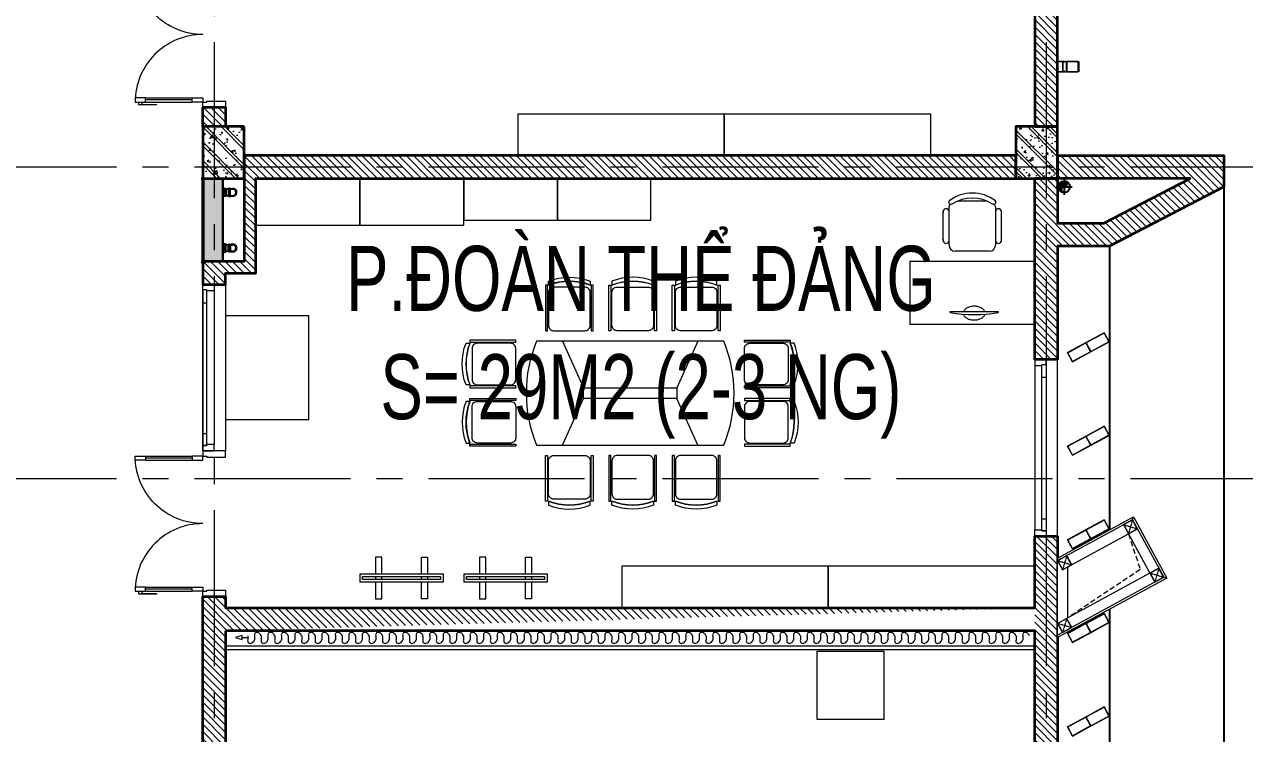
# Model space of a CAD drawing. Header units: millimetres. Extents: x 18326 to 214271, y -298828 to -198730.
# Drawn here: x 124772 to 136505, y -223380 to -216558 of the extents above; entities that cross this region are included whole.
import ezdxf

# ---------------------------------------------------------------- set-up
doc = ezdxf.new("R2010")
doc.units = ezdxf.units.MM
doc.header["$LTSCALE"] = 20
doc.header["$MEASUREMENT"] = 0
doc.linetypes.add('xref LC GK$0$CENTER2', pattern=[1.125, 0.75, -0.125, 0.125, -0.125])
doc.linetypes.add('xref_mb.A1$0$HIDDEN', pattern=[0.375, 0.25, -0.125])
doc.layers.get('0').update_dxf_attribs({"lineweight": 0})
for name, color, linetype, lineweight in [('KV-Cay xanh', 78, 'Continuous', 5), ('KV-Text', 7, 'Continuous', 25), ('xref LC GK$0$KV-Net truc', 251, 'xref LC GK$0$CENTER2', 9), ('xref_mb.A1$0$1', 1, 'Continuous', 25), ('xref_mb.A1$0$KV-Cat be tong', 6, 'Continuous', 35), ('xref_mb.A1$0$KV-Cat tuong', 4, 'Continuous', 35), ('xref_mb.A1$0$KV-Cat vat lieu', 11, 'Continuous', 20), ('xref_mb.A1$0$KV-Cua', 34, 'Continuous', 13), ('xref_mb.A1$0$KV-Hatch', 179, 'Continuous', 5), ('xref_mb.A1$0$KV-Net khuat', 165, 'xref_mb.A1$0$HIDDEN', 9), ('xref_mb.A1$0$KV-Net thay 2', 8, 'Continuous', 13), ('xref_mb.A1$0$KV-Noi that', 35, 'Continuous', 9)]:
    doc.layers.add(name, color=color, linetype=linetype, lineweight=lineweight)
doc.layers.add('xref_mb.A1$0$1.TH_TM', color=5, linetype='xref_mb.A1$0$TM')
doc.layers.add('xref_mb.A1$0$KV-Net thay 3', color=251, linetype='Continuous')
doc.styles.add('VN', font='arial.ttf', dxfattribs={"width": 0.7})
doc.styles.add('xref_mb.A1$0$TEXT LINE TYPE-UV ABC', font='uv-abc.shx')
doc.linetypes.add('xref_mb.A1$0$TM', pattern='A,16.5,-4,["M",xref_mb.A1$0$TEXT LINE TYPE-UV ABC,S=3,R=0,X=-1.3,Y=-1.3],-4', length=24.5)
doc.linetypes.add('xref_mb.A1$0$ZIGZAG', pattern='A,0.00254,-5.08,[131,ltypeshp.shx,S=5.08,R=0,X=-5.08,Y=0],-10.16,[131,ltypeshp.shx,S=5.08,R=180,X=5.08,Y=0],-5.08', length=20.32254)

# ---------------------------------------------------------------- blocks, each defined once
blk = doc.blocks.new('T3RQƯ')
at = {"layer": 'KV-Text', "color": 8, "insert": (86066, 5407), "char_height": 625, "width": 11546.25, "attachment_point": 2, "style": 'VN'}
blk.add_mtext('\\A1;\\pxqc;P.ĐOÀN THỂ ĐẢNG\\PS= 29M2 (2-3 NG)', dxfattribs=at)
blk = doc.blocks.new('t3')
at = {"layer": 'KV-Text', "color": 8, "xscale": 0.003999999956183369, "yscale": 0.003999999956183369, "zscale": 0.003999999956183369}
blk.add_blockref('T3RQƯ', (7.351, 232.338), dxfattribs=at)
blk = doc.blocks.new('xref LC GK$0$LC')
at = {"layer": 'xref LC GK$0$KV-Net truc', "color": 8, "ltscale": 100}
for points in [[(96250, 10100), (96250, -50500)], [(104250, 10100), (104250, -47500)], [(117812, -9100), (-10253, -9100)], [(117812, -12100), (-10253, -12100)]]:
    blk.add_lwpolyline(points, dxfattribs=at)
blk = doc.blocks.new('*U162')
at = {"color": 8}
for p, q in [((70, 100), (70, 550)), ((90, 550), (90, 100)), ((1310, 550), (1310, 100)), ((1330, 100), (1330, 550))]:
    blk.add_line(p, q, dxfattribs=at)
for points in [[(22, 445), (22, 614), (50, 614), (50, 586), (27, 586), (27, 445)], [(0, 0), (50, 0), (50, -40), (60, -40), (60, -220), (0, -220)], [(1400, 0), (1350, 0), (1350, -40), (1340, -40), (1340, -220), (1400, -220)]]:
    blk.add_lwpolyline(points, close=True, dxfattribs=at)
for points in [[(50, 550), (90, 550), (90, 650), (50, 650), (50, 550)], [(1350, 550), (1310, 550), (1310, 650), (1350, 650), (1350, 550)], [(50, 553), (50, 100)], [(1350, 553), (1350, 100)], [(50, 100), (90, 100), (90, 0), (50, 0), (50, 100)], [(1350, 100), (1310, 100), (1310, 0), (1350, 0), (1350, 100)]]:
    blk.add_lwpolyline(points, dxfattribs=at)
at = {"color": 8, "ltscale": 0.2}
for points in [[(700, 0, 0.414214), (50, 650, 0.414214)], [(700, 0, -0.414214), (1350, 650, -0.414214)]]:
    blk.add_lwpolyline(points, format="xyb", dxfattribs=at)
blk = doc.blocks.new('*U160')
at = {"color": 8}
for p, q in [((-110, 440), (-110, -1140)), ((-220, 325), (-220, -1035)), ((-180, -1035), (-180, 325)), ((-220, -1200), (-110, -1200))]:
    blk.add_line(p, q, dxfattribs=at)
for points in [[(-220, 500), (-110, 500), (-110, 440), (-110, 440), (-110, 440), (-180, 440), (-180, 450), (-220, 450)], [(-180, 450), (-220, 450), (-220, 325), (-180, 325)], [(-180, -1035), (-220, -1035), (-220, -1150), (-180, -1150)], [(-220, -1200), (-110, -1200), (-110, -1140), (-110, -1140), (-110, -1140), (-180, -1140), (-180, -1150), (-220, -1150)]]:
    blk.add_lwpolyline(points, close=True, dxfattribs=at)
blk = doc.blocks.new('xref_mb.A1$0$HCC')
at = {"layer": 'xref_mb.A1$0$KV-Hatch'}
h = blk.add_hatch(color=8, dxfattribs=at)
h.dxf.hatch_style = 1
h.paths.add_polyline_path([(401, -199), (401, -15), (-397, -15), (-397, -199)])
at = {"layer": 'xref_mb.A1$0$KV-Net thay 3', "color": 8}
for p, q in [((-397, -5, 0), (-397, -198, 0)), ((-397, -15, 0), (401, -15, 0)), ((395, -15), (396, -15)), ((-298, -200), (-298, -211, 0)), ((-298, -252, 0), (-298, -227, 0)), ((-236, -200, 0), (-236, -211, 0)), ((-236, -227, 0), (-236, -252, 0)), ((237, -200, 0), (237, -211, 0)), ((237, -227, 0), (237, -252, 0)), ((299, -200), (299, -211, 0)), ((299, -252, 0), (299, -227, 0)), ((-303, -268, 0), (-303, -252, 0)), ((-303, -252, 0), (-231, -252, 0)), ((-235, -268, 0), (-303, -268, 0)), ((-300, -295, 0), (-300, -268, 0)), ((-231, -268, 0), (-235, -268, 0)), ((-235, -268, 0), (-235, -295, 0)), ((-231, -252, 0), (-231, -268, 0)), ((304, -252, 0), (232, -252, 0)), ((232, -252, 0), (232, -268, 0)), ((232, -268, 0), (235, -268, 0)), ((235, -268, 0), (304, -268, 0)), ((235, -268, 0), (235, -295, 0)), ((300, -295, 0), (300, -268, 0)), ((304, -268, 0), (304, -252, 0))]:
    blk.add_line(p, q, dxfattribs=at)
at = {"layer": 'xref_mb.A1$0$KV-Net thay 3', "color": 8, "elevation": 0}
for points in [[(-389, -15), (-390, -15), (-390, 0), (-407, 0), (-407, -5), (-408, -5), (-408, 0), (-389, 0)], [(393, -15), (393, -15), (393, 0), (411, 0), (411, -5), (412, -5), (412, 0), (393, 0)], [(-303, -211), (-303, -227), (-231, -227), (-231, -211)], [(304, -211), (304, -227), (232, -227), (232, -211)]]:
    blk.add_lwpolyline(points, close=True, dxfattribs=at)
for points in [[(387, -15), (387, 0), (-383, 0), (-383, -15)], [(396, -15), (396, -5), (401, -5), (401, -199), (-397, -199), (-397, -5), (-392, -5), (-392, -15), (-391, -15), (-391, -5), (-398, -5), (-398, -200), (402, -200), (402, -5), (395, -5), (395, -15)]]:
    blk.add_lwpolyline(points, dxfattribs=at)
at = {"layer": 'xref_mb.A1$0$KV-Net thay 3', "color": 8}
for centre, radius, start, end in [((-267, -295, 0), 35.7, 155.38, 24.62), ((-267, -295, 0), 32.5, 180, 0), ((268, -295, 0), 35.7, 155.38, 24.62), ((268, -295, 0), 32.5, 180, 0)]:
    blk.add_arc(centre, radius, start, end, dxfattribs=at)
blk = doc.blocks.new('xref_mb.A1$0$Mat cat lam be tong 1')
at = {"color": 8, "ltscale": 0.5, "elevation": -169}
blk.add_lwpolyline([(1710, 542), (1710, 542)], close=True, dxfattribs=at)
at = {"color": 8, "ltscale": 0.5}
for points in [[(203, 110), (0, 110), (0, 10), (203, 10), (203, 18, 0.870853), (202, 18), (202, 12, -0.414214), (201, 12), (200, 12), (200, 108), (201, 108, -0.414214), (202, 108), (202, 102, 0.870853), (203, 102)], [(200, 101), (200, 12, 1), (201, 12), (201, 18, -0.414214), (202, 19), (202, 19, -0.414214), (203, 18), (203, 10), (400, 10), (400, 110), (203, 110), (203, 102, -0.414214), (202, 101)], [(398, 108), (398, 12), (204, 12), (204, 20, 0.414214), (204, 20), (202, 20, -0.414214), (202, 21), (202, 25), (201, 25), (202, 25), (202, 60), (201, 60), (202, 60), (202, 95), (201, 95), (202, 95), (202, 99, -0.414214), (202, 100), (204, 100, 0.414214), (204, 100), (204, 108)]]:
    blk.add_lwpolyline(points, format="xyb", close=True, dxfattribs=at)
at = {"color": 8}
blk.add_lwpolyline([(0, 110), (400, 110), (400, 10), (0, 10)], close=True, dxfattribs=at)
at = {"color": 8, "ltscale": 0.5}
blk.add_lwpolyline([(198, 108), (198, 12), (2, 12), (2, 108)], close=True, dxfattribs=at)
blk = doc.blocks.new('xref_mb.A1$0$MD LBT nha A1')
at = {"layer": 'xref_mb.A1$0$KV-Cat vat lieu', "color": 8, "rotation": 28.61045966597749}
for p in [(-1451, 36658), (-1451, 35758), (-1451, 34858), (-1451, 33958), (-1451, 33058), (-1451, 32158)]:
    blk.add_blockref('xref_mb.A1$0$Mat cat lam be tong 1', p, dxfattribs=at)
blk = doc.blocks.new('xref_mb.A1$0$cot 400x500')
at = {"layer": 'xref_mb.A1$0$KV-Hatch'}
h = blk.add_hatch(dxfattribs=at)
h.set_pattern_fill('CHAU-02', color=8, scale=30, angle=90, pattern_type=2)
h.set_pattern_definition([(140, (0, 0), (18.82564, 215.17805), [22.5, -247.5]), (85, (0, 0), (-225.65764, -41.6254), [18, -198]), (190.4514, (1.57, 17.93), (-206.83186, 173.5528), [19.12206, -210.34263]), (136.1842, (-60, 4e-15), (49.6557, 320.1723), [33.75, -371.25]), (186.6356, (-55.86, 26.68), (-292.23536, 280.3988), [28.6831, -315.5139]), (81.1842, (-60, 4e-15), (-292.2356, 280.3986), [27, -297]), (111, (-45, 30), (120.78567, 179.07212), [22.5, -247.5]), (316, (-45, 30), (109.66194, 201.56464), [18, -198]), (161.4514, (-34.93, 44.92), (-96.75915, 252.0668), [19.12206, -210.34263]), (157.5, (0, 0), (-88.31234, -46.774855), [0, -195.6, 0, -201, 0, -198.75]), (94.5, (0, 0), (-114.03096, 85.00528), [0, -114.6, 0, -191.1, 0, -75.75]), (57.5, (-4e-15, -66.9), (6.76646, 160.14673), [0, -75, 0, -234, 0, -310.5]), (47.5, (-6e-15, -96.9), (-30.0315, 174.95585), [0, -97.5, 0, -155.4, 0, -220.5]), (45, (0, 0), (-90.15611, 90.15611), []), (45, (-36.75, 2e-15), (-90.15611, 90.15611), [])])
h.paths.add_polyline_path([(88041, 92308), (88041, 91908), (88541, 91908), (88541, 92308)])
at = {"layer": 'xref_mb.A1$0$KV-Cat be tong', "color": 8}
blk.add_lwpolyline([(88041, 92308), (88041, 91908), (88541, 91908), (88541, 92308)], close=True, dxfattribs=at)
blk = doc.blocks.new('xref_mb.A1$0$LCT1')
at = {"layer": 'xref_mb.A1$0$1', "color": 8, "rotation": 270}
for p in [(-100018, 81631), (-92198, 81631)]:
    blk.add_blockref('xref_mb.A1$0$cot 400x500', p, dxfattribs=at)
blk = doc.blocks.new('xref_mb.A1$0$Mat cat lam be tong')
at = {"color": 8, "lineweight": 0, "ltscale": 1000}
for p, q in [((-50, 61), (-50, 200)), ((-49, 193), (-49, 88)), ((43, 199), (-43, 199)), ((49, 88), (49, 193)), ((50, 200), (50, 61)), ((-49, 61), (-50, 61)), ((-49, 88), (49, 88)), ((-49, 81), (-49, 69)), ((-49, 69), (-46, 69)), ((-48, 67), (-49, 61)), ((-47, 68), (-48, 68)), ((-46, 55), (-47, 67)), ((-46, 69), (-44, 54)), ((-45, 82), (-45, 82)), ((-44, 83), (-44, 83)), ((43, 87), (-43, 87)), ((44, 83), (44, 83)), ((46, 67), (49, 68)), ((47, 56), (46, 67)), ((50, 61), (48, 61)), ((48, 61), (48, 56)), ((49, 68), (49, 81))]:
    blk.add_line(p, q, dxfattribs=at)
at = {"color": 8, "lineweight": 25, "ltscale": 1000}
blk.add_line((-50, 200), (50, 200), dxfattribs=at)
at = {"color": 8, "lineweight": 0, "ltscale": 1000}
blk.add_lwpolyline([(-50, 0), (50, 0), (50, 61), (49, 61), (48, 55, -0.937697), (47, 55), (46, 67, -0.302776), (46, 68, 1.868517), (44, 68), (46, 53, -0.434812), (45, 52), (-46, 52, -0.809784), (-47, 55), (-46, 55), (-47, 66, 0.936602), (-48, 66), (-48, 61), (-50, 61)], format="xyb", close=True, dxfattribs=at)
blk.add_lwpolyline([(49, 1), (-49, 1), (-49, 51), (49, 51)], close=True, dxfattribs=at)
for centre, major_axis, start_param, end_param in [((-48, 193), (0.351, 0.351), 0.186052, 2.356194), ((-46, 196), (1.33, 1.33), -0.760257, 3.90185), ((-46, 196), (2.38, 2.38), 3.327645, 3.90185), ((-46, 194), (0.526, -0.526), 5.472646, 8.614239), ((-44, 196), (0.526, -0.526), 3.952132, 7.093724), ((-43, 198), (0.351, 0.351), 0.785399, 2.955541), ((-46, 196), (2.38, 2.38), -0.760258, -0.186052), ((43, 198), (0.351, 0.351), -1.384744, 0.785398), ((46, 196), (2.38, 2.38), 1.756849, 2.331054), ((44, 196), (0.526, -0.526), 3.90185, 7.043443), ((46, 196), (1.33, 1.33), 3.952132, 8.614239), ((46, 194), (0.526, -0.526), 2.381335, 5.522928), ((46, 196), (2.38, 2.38), 3.952132, 4.526337), ((48, 193), (0.351, -0.351), 0.785398, 2.95554), ((-48, 81), (0.351, -0.351), 1.756848, 3.926991), ((-46, 84), (1.33, 1.33), -0.760257, 3.90185), ((-46, 84), (2.38, -2.38), 4.898441, 5.472646), ((-48, 67), (0.351, 0.351), 0.785397, 2.297438), ((-47, 67), (0.351, -0.351), 0.855212, 2.356196), ((-45, 54), (0.701, 0.701), 1.250002, 5.5676), ((-46, 81), (0.526, -0.526), 1.047198, 2.331054), ((-46, 81), (0.526, -0.526), 5.472646, 7.330383), ((-46, 69), (0.21, -0.21), 0.855213, 2.356196), ((-46, 55), (0.21, -0.21), 5.962391, 7.138396), ((-44, 84), (0.526, 0.526), 3.665192, 5.522928), ((-44, 84), (0.526, 0.526), 2.381336, 3.665192), ((-43, 86), (0.351, 0.351), 0.785399, 2.955541), ((-46, 84), (2.38, 2.38), -0.760258, -0.186052), ((43, 86), (0.351, -0.351), 0.186052, 2.356194), ((46, 84), (2.38, 2.38), 1.756849, 2.331054), ((44, 84), (0.526, -0.526), 3.90185, 5.759586), ((46, 84), (1.33, -1.33), 5.522928, 10.185035), ((44, 84), (0.526, -0.526), 5.759586, 7.043442), ((46, 81), (0.526, -0.526), 3.665191, 5.522928), ((46, 81), (0.526, -0.526), 2.381335, 3.665191), ((46, 84), (2.38, 2.38), 3.952132, 4.526337), ((47, 56), (0.526, 0.526), 2.426008, 5.436701), ((48, 81), (0.351, -0.351), 0.785398, 2.95554)]:
    blk.add_ellipse(centre, major_axis=major_axis, ratio=1, start_param=start_param, end_param=end_param, dxfattribs=at)
blk = doc.blocks.new('xref_mb.A1$0$LBT1')
at = {"layer": 'xref_mb.A1$0$KV-Cat vat lieu', "color": 8, "rotation": 270}
blk.add_blockref('xref_mb.A1$0$Mat cat lam be tong', (0, -5945), dxfattribs=at)
blk = doc.blocks.new('xref_mb.A1$0$Bon cay ETC - 1')
at = {"color": 8}
blk.add_wipeout([(0, 0), (729, 398), (1050, -191), (0, -763)], dxfattribs=at).dxf.layer = 'xref_mb.A1$0$KV-Cat vat lieu'
at = {"layer": 'xref_mb.A1$0$KV-Cat vat lieu', "color": 8}
for points in [[(0, -763), (0, 0), (729, 398), (1050, -191)], [(0, -741), (0, -23), (721, 370), (1023, -183)], [(681, 235), (769, 283), (721, 370), (633, 323)], [(682, 238), (766, 283), (720, 368), (636, 322)], [(100, -572), (100, -82), (681, 235), (887, -143)], [(48, -111), (136, -63), (88, 25), (0, -23)], [(49, -108), (133, -62), (87, 22), (3, -24)], [(935, -230), (1023, -183), (975, -95), (887, -143)], [(936, -228), (1020, -182), (974, -98), (890, -143)], [(48, -714), (136, -667), (88, -579), (0, -627)], [(49, -712), (133, -666), (87, -581), (3, -627)]]:
    blk.add_lwpolyline(points, close=True, dxfattribs=at)
for points in [[(721, 370), (729, 398)], [(1023, -183), (1050, -191)]]:
    blk.add_lwpolyline(points, dxfattribs=at)
at = {"layer": 'xref_mb.A1$0$KV-Net khuat', "color": 8}
for points in [[(720, 368), (682, 238)], [(636, 322), (766, 283)], [(87, 22), (49, -108)], [(3, -24), (133, -62)], [(974, -98), (936, -228)], [(890, -143), (1020, -182)], [(87, -581), (49, -712)], [(3, -627), (133, -666)]]:
    blk.add_lwpolyline(points, dxfattribs=at)
at = {"layer": 'xref_mb.A1$0$KV-Net khuat', "color": 8, "ltscale": 10}
blk.add_lwpolyline([(681, 235), (795, -108), (105, -569)], dxfattribs=at)
at = {"layer": 'xref_mb.A1$0$KV-Net thay 2', "color": 8}
blk.add_lwpolyline([(100, -572), (88, -579)], dxfattribs=at)
blk = doc.blocks.new('*U108')
at = {"color": 8}
for p, q in [((-110, 340), (-110, -1140)), ((-220, 225), (-220, -1035)), ((-180, -1035), (-180, 225)), ((-220, -1200), (-110, -1200))]:
    blk.add_line(p, q, dxfattribs=at)
for points in [[(-220, 400), (-110, 400), (-110, 340), (-110, 340), (-110, 340), (-180, 340), (-180, 350), (-220, 350)], [(-180, 350), (-220, 350), (-220, 225), (-180, 225)], [(-180, -1035), (-220, -1035), (-220, -1150), (-180, -1150)], [(-220, -1200), (-110, -1200), (-110, -1140), (-110, -1140), (-110, -1140), (-180, -1140), (-180, -1150), (-220, -1150)]]:
    blk.add_lwpolyline(points, close=True, dxfattribs=at)
blk = doc.blocks.new('xref_mb.A1$0$VK1')
at = {"layer": 'xref_mb.A1$0$KV-Net thay 2', "color": 8}
blk.add_lwpolyline([(-250, -1400), (-250, -3000), (-30, -3000), (-30, -1400)], close=True, dxfattribs=at)
at = {"layer": 'xref_mb.A1$0$KV-Cua', "color": 8, "xscale": -1}
for name, p, rotation in [('*U162', (-250, 0), 90), ('*U108', (-30, -2600), 180)]:
    blk.add_blockref(name, p, dxfattribs=dict(at, rotation=rotation))
blk = doc.blocks.new('xref_mb.A1$0$od')
at = {"ltscale": 10}
h = blk.add_hatch(dxfattribs=at)
h.set_pattern_fill('ANSI31', color=8, scale=0.5, style=0)
h.set_pattern_definition([(45, (-2211.68692, 549.289586), (-0.0441941738, 0.0441941738), [])])
h.paths.add_polyline_path([(-0.62, 0, -0.414214), (0, 0.62), (0, 0)])
h.paths.add_polyline_path([(0, -0.62, -0.414214), (-0.62, 0), (0, 0, 1)])
h.paths.add_polyline_path([(0, 0), (0, 0.62, -1)])
at = {"color": 8, "ltscale": 0.02}
for p, q in [((-0.88, 0), (0.88, 0)), ((0, 0.88), (0, -0.88))]:
    blk.add_line(p, q, dxfattribs=at)
at = {"color": 8, "ltscale": 10}
blk.add_circle((0, 0), 0.625, dxfattribs=at)
for centre, start, end in [((0, -0.31), 90, 270), ((0, 0.31), 270, 90)]:
    blk.add_arc(centre, 0.312, start, end, dxfattribs=at)
blk = doc.blocks.new('xref_mb.A1$0$TNMT2')
at = {"layer": 'xref_mb.A1$0$1.TH_TM', "color": 8, "lineweight": 40, "ltscale": 0.25, "xscale": 87.99999999985768, "yscale": 87.99999999985768, "zscale": 87.99999999985768}
blk.add_blockref('xref_mb.A1$0$od', (8, 8), dxfattribs=at)
blk = doc.blocks.new('*U166')
at = {"color": 8, "ltscale": 100}
blk.add_line((1044004.7, 209136.3), (1044043.2, 209136.3), dxfattribs=at)
at = {"color": 8, "ltscale": 3}
for p, q in [((1044043.2, 209126.3), (1044043.2, 209153.4)), ((1044088, 209126.3), (1044088, 209153.4)), ((1044133.2, 209126.3), (1044133.2, 209153.4)), ((1044178, 209126.3), (1044178, 209153.4)), ((1044223.2, 209126.3), (1044223.2, 209153.4)), ((1044268, 209126.3), (1044268, 209153.4)), ((1044313.2, 209126.3), (1044313.2, 209153.4)), ((1044358, 209126.3), (1044358, 209153.4)), ((1044403.2, 209126.3), (1044403.2, 209153.4)), ((1044448, 209126.3), (1044448, 209153.4)), ((1044493.2, 209126.3), (1044493.2, 209153.4)), ((1044538, 209126.3), (1044538, 209153.4)), ((1044583.2, 209126.3), (1044583.2, 209153.4)), ((1044628, 209126.3), (1044628, 209153.4)), ((1044673.2, 209126.3), (1044673.2, 209153.4)), ((1044718, 209126.3), (1044718, 209153.4)), ((1044763.2, 209126.3), (1044763.2, 209153.4)), ((1044808, 209126.3), (1044808, 209153.4)), ((1044853.2, 209126.3), (1044853.2, 209153.4)), ((1044898, 209126.3), (1044898, 209153.4)), ((1044943.2, 209126.3), (1044943.2, 209153.4)), ((1044988, 209126.3), (1044988, 209153.4)), ((1045033.2, 209126.3), (1045033.2, 209153.4)), ((1045078, 209126.3), (1045078, 209153.4)), ((1045123.2, 209126.3), (1045123.2, 209153.4)), ((1045168, 209126.3), (1045168, 209153.4)), ((1045213.2, 209126.3), (1045213.2, 209153.4)), ((1045258, 209126.3), (1045258, 209153.4)), ((1045303.2, 209126.3), (1045303.2, 209153.4)), ((1045348, 209126.3), (1045348, 209153.4)), ((1045393.2, 209126.3), (1045393.2, 209153.4)), ((1045438, 209126.3), (1045438, 209153.4)), ((1045483.2, 209126.3), (1045483.2, 209153.4)), ((1045528, 209126.3), (1045528, 209153.4)), ((1045573.2, 209126.3), (1045573.2, 209153.4)), ((1045618, 209126.3), (1045618, 209153.4)), ((1045663.2, 209126.3), (1045663.2, 209153.4)), ((1045708, 209126.3), (1045708, 209153.4)), ((1045753.2, 209126.3), (1045753.2, 209153.4)), ((1045798, 209126.3), (1045798, 209153.4)), ((1045843.2, 209126.3), (1045843.2, 209153.4)), ((1045888, 209126.3), (1045888, 209153.4)), ((1045933.2, 209126.3), (1045933.2, 209153.4)), ((1045978, 209126.3), (1045978, 209153.4)), ((1046023.2, 209126.3), (1046023.2, 209153.4)), ((1046068, 209126.3), (1046068, 209153.4)), ((1046113.2, 209126.3), (1046113.2, 209153.4)), ((1046158, 209126.3), (1046158, 209153.4)), ((1046203.2, 209126.3), (1046203.2, 209153.4)), ((1046248, 209126.3), (1046248, 209153.4)), ((1046293.2, 209126.3), (1046293.2, 209153.4)), ((1046338, 209126.3), (1046338, 209153.4)), ((1046383.2, 209126.3), (1046383.2, 209153.4)), ((1046428, 209126.3), (1046428, 209153.4)), ((1046473.2, 209126.3), (1046473.2, 209153.4)), ((1046518, 209126.3), (1046518, 209153.4)), ((1046563.2, 209126.3), (1046563.2, 209153.4)), ((1046608, 209126.3), (1046608, 209153.4)), ((1046653.2, 209126.3), (1046653.2, 209153.4)), ((1046698, 209126.3), (1046698, 209153.4)), ((1046743.2, 209126.3), (1046743.2, 209153.4)), ((1046788, 209126.3), (1046788, 209153.4)), ((1046833.2, 209126.3), (1046833.2, 209153.4)), ((1046878, 209126.3), (1046878, 209153.4)), ((1046923.2, 209126.3), (1046923.2, 209153.4)), ((1046968, 209126.3), (1046968, 209153.4)), ((1047013.2, 209126.3), (1047013.2, 209153.4)), ((1047058, 209126.3), (1047058, 209153.4)), ((1047103.2, 209126.3), (1047103.2, 209153.4)), ((1047148, 209126.3), (1047148, 209153.4)), ((1047193.2, 209126.3), (1047193.2, 209153.4)), ((1047238, 209126.3), (1047238, 209153.4)), ((1047283.2, 209126.3), (1047283.2, 209153.4)), ((1047328, 209126.3), (1047328, 209153.4)), ((1047373.2, 209126.3), (1047373.2, 209153.4)), ((1047418, 209126.3), (1047418, 209153.4)), ((1047463.2, 209126.3), (1047463.2, 209153.4)), ((1047508, 209126.3), (1047508, 209153.4)), ((1047553.2, 209126.3), (1047553.2, 209153.4)), ((1047598, 209126.3), (1047598, 209153.4)), ((1047643.2, 209126.3), (1047643.2, 209153.4)), ((1047688, 209126.3), (1047688, 209153.4)), ((1047733.2, 209126.3), (1047733.2, 209153.4)), ((1047778, 209126.3), (1047778, 209153.4)), ((1047823.2, 209126.3), (1047823.2, 209153.4)), ((1047868, 209126.3), (1047868, 209153.4)), ((1047913.2, 209126.3), (1047913.2, 209153.4)), ((1047958, 209126.3), (1047958, 209153.4)), ((1048003.2, 209126.3), (1048003.2, 209153.4)), ((1048048, 209126.3), (1048048, 209153.4)), ((1048093.2, 209126.3), (1048093.2, 209153.4)), ((1048138, 209126.3), (1048138, 209153.4)), ((1048183.2, 209126.3), (1048183.2, 209153.4)), ((1048228, 209126.3), (1048228, 209153.4)), ((1048273.2, 209126.3), (1048273.2, 209153.4)), ((1048318, 209126.3), (1048318, 209153.4)), ((1048363.2, 209126.3), (1048363.2, 209153.4)), ((1048408, 209126.3), (1048408, 209153.4)), ((1048453.2, 209126.3), (1048453.2, 209153.4)), ((1048498, 209126.3), (1048498, 209153.4)), ((1048543.2, 209126.3), (1048543.2, 209153.4)), ((1048588, 209126.3), (1048588, 209153.4)), ((1048633.2, 209126.3), (1048633.2, 209153.4)), ((1048678, 209126.3), (1048678, 209153.4)), ((1048723.2, 209126.3), (1048723.2, 209153.4)), ((1048768, 209126.3), (1048768, 209153.4)), ((1048813.2, 209126.3), (1048813.2, 209153.4)), ((1048858, 209126.3), (1048858, 209153.4)), ((1048903.2, 209126.3), (1048903.2, 209153.4)), ((1048948, 209126.3), (1048948, 209153.4)), ((1048993.2, 209126.3), (1048993.2, 209153.4)), ((1049038, 209126.3), (1049038, 209153.4)), ((1049083.2, 209126.3), (1049083.2, 209153.4)), ((1049128, 209126.3), (1049128, 209153.4)), ((1049173.2, 209126.3), (1049173.2, 209153.4)), ((1049218, 209126.3), (1049218, 209153.4))]:
    blk.add_line(p, q, dxfattribs=at)
blk.add_lwpolyline([(1043961.5, 209136.3), (1044004.7, 209149.5), (1044004.7, 209123)], close=True, dxfattribs=at)
at = {"color": 8, "ltscale": 3, "extrusion": (0, 0, -1)}
for centre, major_axis, ratio, start_param, end_param in [((1044065.6, 209153.4), (18.9, -17.9), 0.756733, 2.246778, 5.388371), ((1044155.6, 209153.4), (18.9, -17.9), 0.756733, 2.246778, 5.388371), ((1044245.6, 209153.4), (18.9, -17.9), 0.756733, 2.246778, 5.388371), ((1044335.6, 209153.4), (18.9, -17.9), 0.756733, 2.246778, 5.388371), ((1044425.6, 209153.4), (18.9, -17.9), 0.756733, 2.246778, 5.388371), ((1044515.6, 209153.4), (18.9, -17.9), 0.756733, 2.246778, 5.388371), ((1044605.6, 209153.4), (18.9, -17.9), 0.756733, 2.246778, 5.388371), ((1044695.6, 209153.4), (18.9, -17.9), 0.756733, 2.246778, 5.388371), ((1044785.6, 209153.4), (18.9, -17.9), 0.756733, 2.246778, 5.388371), ((1044875.6, 209153.4), (18.9, -17.9), 0.756733, 2.246778, 5.388371), ((1044965.6, 209153.4), (18.9, -17.9), 0.756733, 2.246778, 5.388371), ((1045055.6, 209153.4), (18.9, -17.9), 0.756733, 2.246778, 5.388371), ((1045145.6, 209153.4), (18.9, -17.9), 0.756733, 2.246778, 5.388371), ((1045235.6, 209153.4), (18.9, -17.9), 0.756733, 2.246778, 5.388371), ((1045325.6, 209153.4), (18.9, -17.9), 0.756733, 2.246778, 5.388371), ((1045415.6, 209153.4), (18.9, -17.9), 0.756733, 2.246778, 5.388371), ((1045505.6, 209153.4), (18.9, -17.9), 0.756733, 2.246778, 5.388371), ((1045595.6, 209153.4), (18.9, -17.9), 0.756733, 2.246778, 5.388371), ((1045685.6, 209153.4), (18.9, -17.9), 0.756733, 2.246778, 5.388371), ((1045775.6, 209153.4), (18.9, -17.9), 0.756733, 2.246778, 5.388371), ((1045865.6, 209153.4), (18.9, -17.9), 0.756733, 2.246778, 5.388371), ((1045955.6, 209153.4), (18.9, -17.9), 0.756733, 2.246778, 5.388371), ((1046045.6, 209153.4), (18.9, -17.9), 0.756733, 2.246778, 5.388371), ((1046135.6, 209153.4), (18.9, -17.9), 0.756733, 2.246778, 5.388371), ((1046225.6, 209153.4), (18.9, -17.9), 0.756733, 2.246778, 5.388371), ((1046315.6, 209153.4), (18.9, -17.9), 0.756733, 2.246778, 5.388371), ((1046405.6, 209153.4), (18.9, -17.9), 0.756733, 2.246778, 5.388371), ((1046495.6, 209153.4), (18.9, -17.9), 0.756733, 2.246778, 5.388371), ((1046585.6, 209153.4), (18.9, -17.9), 0.756733, 2.246778, 5.388371), ((1046675.6, 209153.4), (18.9, -17.9), 0.756733, 2.246778, 5.388371), ((1046765.6, 209153.4), (18.9, -17.9), 0.756733, 2.246778, 5.388371), ((1046855.6, 209153.4), (18.9, -17.9), 0.756733, 2.246778, 5.388371), ((1046945.6, 209153.4), (18.9, -17.9), 0.756733, 2.246778, 5.388371), ((1047035.6, 209153.4), (18.9, -17.9), 0.756733, 2.246778, 5.388371), ((1047125.6, 209153.4), (18.9, -17.9), 0.756733, 2.246778, 5.388371), ((1047215.6, 209153.4), (18.9, -17.9), 0.756733, 2.246778, 5.388371), ((1047305.6, 209153.4), (18.9, -17.9), 0.756733, 2.246778, 5.388371), ((1047395.6, 209153.4), (18.9, -17.9), 0.756733, 2.246778, 5.388371), ((1047485.6, 209153.4), (18.9, -17.9), 0.756733, 2.246778, 5.388371), ((1047575.6, 209153.4), (18.9, -17.9), 0.756733, 2.246778, 5.388371), ((1047665.6, 209153.4), (18.9, -17.9), 0.756733, 2.246778, 5.388371), ((1047755.6, 209153.4), (18.9, -17.9), 0.756733, 2.246778, 5.388371), ((1047845.6, 209153.4), (18.9, -17.9), 0.756733, 2.246778, 5.388371), ((1047935.6, 209153.4), (18.9, -17.9), 0.756733, 2.246778, 5.388371), ((1048025.6, 209153.4), (18.9, -17.9), 0.756733, 2.246778, 5.388371), ((1048115.6, 209153.4), (18.9, -17.9), 0.756733, 2.246778, 5.388371), ((1048205.6, 209153.4), (18.9, -17.9), 0.756733, 2.246778, 5.388371), ((1048295.6, 209153.4), (18.9, -17.9), 0.756733, 2.246778, 5.388371), ((1048385.6, 209153.4), (18.9, -17.9), 0.756733, 2.246778, 5.388371), ((1048475.6, 209153.4), (18.9, -17.9), 0.756733, 2.246778, 5.388371), ((1048565.6, 209153.4), (18.9, -17.9), 0.756733, 2.246778, 5.388371), ((1048655.6, 209153.4), (18.9, -17.9), 0.756733, 2.246778, 5.388371), ((1048745.6, 209153.4), (18.9, -17.9), 0.756733, 2.246778, 5.388371), ((1048835.6, 209153.4), (18.9, -17.9), 0.756733, 2.246778, 5.388371), ((1048925.6, 209153.4), (18.9, -17.9), 0.756733, 2.246778, 5.388371), ((1049015.6, 209153.4), (18.9, -17.9), 0.756733, 2.246778, 5.388371), ((1049105.6, 209153.4), (18.9, -17.9), 0.756733, 2.246778, 5.388371), ((1049195.6, 209153.4), (18.9, -17.9), 0.756733, 2.246778, 5.388371), ((1044110.4, 209126.3), (-19, -17.9), 0.755426, 4.03617, 7.177763), ((1044200.4, 209126.3), (-19, -17.9), 0.755426, 4.03617, 7.177763), ((1044290.4, 209126.3), (-19, -17.9), 0.755426, 4.03617, 7.177763), ((1044380.4, 209126.3), (-19, -17.9), 0.755426, 4.03617, 7.177763), ((1044470.4, 209126.3), (-19, -17.9), 0.755426, 4.03617, 7.177763), ((1044560.4, 209126.3), (-19, -17.9), 0.755426, 4.03617, 7.177763), ((1044650.4, 209126.3), (-19, -17.9), 0.755426, 4.03617, 7.177763), ((1044740.4, 209126.3), (-19, -17.9), 0.755426, 4.03617, 7.177763), ((1044830.4, 209126.3), (-19, -17.9), 0.755426, 4.03617, 7.177763), ((1044920.4, 209126.3), (-19, -17.9), 0.755426, 4.03617, 7.177763), ((1045010.4, 209126.3), (-19, -17.9), 0.755426, 4.03617, 7.177763), ((1045100.4, 209126.3), (-19, -17.9), 0.755426, 4.03617, 7.177763), ((1045190.4, 209126.3), (-19, -17.9), 0.755426, 4.03617, 7.177763), ((1045280.4, 209126.3), (-19, -17.9), 0.755426, 4.03617, 7.177763), ((1045370.4, 209126.3), (-19, -17.9), 0.755426, 4.03617, 7.177763), ((1045460.4, 209126.3), (-19, -17.9), 0.755426, 4.03617, 7.177763), ((1045550.4, 209126.3), (-19, -17.9), 0.755426, 4.03617, 7.177763), ((1045640.4, 209126.3), (-19, -17.9), 0.755426, 4.03617, 7.177763), ((1045730.4, 209126.3), (-19, -17.9), 0.755426, 4.03617, 7.177763), ((1045820.4, 209126.3), (-19, -17.9), 0.755426, 4.03617, 7.177763), ((1045910.4, 209126.3), (-19, -17.9), 0.755426, 4.03617, 7.177763), ((1046000.4, 209126.3), (-19, -17.9), 0.755426, 4.03617, 7.177763), ((1046090.4, 209126.3), (-19, -17.9), 0.755426, 4.03617, 7.177763), ((1046180.4, 209126.3), (-19, -17.9), 0.755426, 4.03617, 7.177763), ((1046270.4, 209126.3), (-19, -17.9), 0.755426, 4.03617, 7.177763), ((1046360.4, 209126.3), (-19, -17.9), 0.755426, 4.03617, 7.177763), ((1046450.4, 209126.3), (-19, -17.9), 0.755426, 4.03617, 7.177763), ((1046540.4, 209126.3), (-19, -17.9), 0.755426, 4.03617, 7.177763), ((1046630.4, 209126.3), (-19, -17.9), 0.755426, 4.03617, 7.177763), ((1046720.4, 209126.3), (-19, -17.9), 0.755426, 4.03617, 7.177763), ((1046810.4, 209126.3), (-19, -17.9), 0.755426, 4.03617, 7.177763), ((1046900.4, 209126.3), (-19, -17.9), 0.755426, 4.03617, 7.177763), ((1046990.4, 209126.3), (-19, -17.9), 0.755426, 4.03617, 7.177763), ((1047080.4, 209126.3), (-19, -17.9), 0.755426, 4.03617, 7.177763), ((1047170.4, 209126.3), (-19, -17.9), 0.755426, 4.03617, 7.177763), ((1047260.4, 209126.3), (-19, -17.9), 0.755426, 4.03617, 7.177763), ((1047350.4, 209126.3), (-19, -17.9), 0.755426, 4.03617, 7.177763), ((1047440.4, 209126.3), (-19, -17.9), 0.755426, 4.03617, 7.177763), ((1047530.4, 209126.3), (-19, -17.9), 0.755426, 4.03617, 7.177763), ((1047620.4, 209126.3), (-19, -17.9), 0.755426, 4.03617, 7.177763), ((1047710.4, 209126.3), (-19, -17.9), 0.755426, 4.03617, 7.177763), ((1047800.4, 209126.3), (-19, -17.9), 0.755426, 4.03617, 7.177763), ((1047890.4, 209126.3), (-19, -17.9), 0.755426, 4.03617, 7.177763), ((1047980.4, 209126.3), (-19, -17.9), 0.755426, 4.03617, 7.177763), ((1048070.4, 209126.3), (-19, -17.9), 0.755426, 4.03617, 7.177763), ((1048160.4, 209126.3), (-19, -17.9), 0.755426, 4.03617, 7.177763), ((1048250.4, 209126.3), (-19, -17.9), 0.755426, 4.03617, 7.177763), ((1048340.4, 209126.3), (-19, -17.9), 0.755426, 4.03617, 7.177763), ((1048430.4, 209126.3), (-19, -17.9), 0.755426, 4.03617, 7.177763), ((1048520.4, 209126.3), (-19, -17.9), 0.755426, 4.03617, 7.177763), ((1048610.4, 209126.3), (-19, -17.9), 0.755426, 4.03617, 7.177763), ((1048700.4, 209126.3), (-19, -17.9), 0.755426, 4.03617, 7.177763), ((1048790.4, 209126.3), (-19, -17.9), 0.755426, 4.03617, 7.177763), ((1048880.4, 209126.3), (-19, -17.9), 0.755426, 4.03617, 7.177763), ((1048970.4, 209126.3), (-19, -17.9), 0.755426, 4.03617, 7.177763), ((1049060.4, 209126.3), (-19, -17.9), 0.755426, 4.03617, 7.177763), ((1049150.4, 209126.3), (-19, -17.9), 0.755426, 4.03617, 7.177763), ((1049240.4, 209126.3), (-19, -17.9), 0.755426, 4.03617, 7.177763)]:
    blk.add_ellipse(centre, major_axis=major_axis, ratio=ratio, start_param=start_param, end_param=end_param, dxfattribs=at)
blk = doc.blocks.new('xref_mb.A1$0$GHE LV')
at = {"color": 8}
for p, q in [((-137, 484), (137, 484)), ((-280, 97), (-280, 388)), ((-223, 57), (-223, 428)), ((223, 428), (223, 57)), ((280, 97), (280, 388)), ((166, 0), (-166, 0))]:
    blk.add_line(p, q, dxfattribs=at)
for centre, major_axis, ratio, start_param, end_param in [((-206, 472), (-20.7, 0.5), 1, -0.61514, 2.155002), ((0, 182), (0, 378), 0.984046, -0.643501, 0.643501), ((0, 141), (0, 371), 0.98182, -0.56591, 0.56591), ((206, 472), (-20.7, 0.3), 1, 1.026027, 3.796169), ((-251, 379), (-29.5, 0.7), 1, 2.881079, 6.59026), ((-166, 428), (40.1, 40.1), 1, 1.874755, 2.356194), ((166, 428), (56.6, 2.7), 1, -0.048099, 0.43334), ((252, 379), (-29.5, 0.7), 1, 2.881079, 6.59026), ((-251, 105), (-29.5, -0.7), 1, -0.309209, 3.399972), ((-166, 57), (-56.6, -0.2), 1, -0.003325, 1.567471), ((166, 57), (56.6, 0.1), 1, 4.710029, 6.280825), ((252, 105), (29.5, 0.7), 1, 2.834518, 6.543699)]:
    blk.add_ellipse(centre, major_axis=major_axis, ratio=ratio, start_param=start_param, end_param=end_param, dxfattribs=at)
blk = doc.blocks.new('xref_mb.A1$0$PC')
at = {"color": 8}
for p, q in [((1897493, 244493, 0), (1897493, 245069, 0)), ((1897493, 245069, 0), (1897505, 245069, 0)), ((1897496, 244493, 0), (1897496, 245069, 0)), ((1897496, 245069, 0), (1897508, 245069, 0)), ((1897505, 244493, 0), (1897493, 244493, 0)), ((1897508, 244493, 0), (1897496, 244493, 0))]:
    blk.add_line(p, q, dxfattribs=at)
blk.add_arc((1895792, 244781, 0), 1740, 350.4727, 9.5273, dxfattribs=at)
for points, knots in [([(1897496, 244656, 0), (1897493, 244657, 0), (1897489, 244658, 0), (1897481, 244663, 0), (1897476, 244666, 0), (1897467, 244674, 0), (1897462, 244679, 0), (1897454, 244689, 0), (1897450, 244695, 0), (1897444, 244708, 0), (1897441, 244715, 0), (1897435, 244729, 0), (1897433, 244737, 0), (1897430, 244752, 0), (1897429, 244760, 0), (1897428, 244777, 0), (1897428, 244785, 0), (1897429, 244801, 0), (1897430, 244809, 0), (1897433, 244825, 0), (1897435, 244833, 0), (1897440, 244847, 0), (1897443, 244854, 0), (1897450, 244867, 0), (1897454, 244873, 0), (1897462, 244883, 0), (1897466, 244888, 0), (1897476, 244896, 0), (1897480, 244899, 0), (1897489, 244904, 0), (1897493, 244905, 0), (1897496, 244907, 0)], [0.220469, 0.220469, 0.220469, 0.220469, 0.351176, 0.351176, 0.538257, 0.538257, 0.725338, 0.725338, 0.912419, 0.912419, 1.099499, 1.099499, 1.28658, 1.28658, 1.473661, 1.473661, 1.660742, 1.660742, 1.847823, 1.847823, 2.034903, 2.034903, 2.221984, 2.221984, 2.409065, 2.409065, 2.596146, 2.596146, 2.783226, 2.783226, 2.921123, 2.921123, 2.921123, 2.921123]), ([(1897528, 244908, 0), (1897529, 244908, 0), (1897530, 244907, 0), (1897536, 244906, 0), (1897541, 244903, 0), (1897551, 244898, 0), (1897555, 244894, 0), (1897565, 244886, 0), (1897569, 244881, 0), (1897577, 244870, 0), (1897580, 244864, 0), (1897587, 244851, 0), (1897590, 244843, 0), (1897595, 244829, 0), (1897596, 244821, 0), (1897599, 244805, 0), (1897600, 244797, 0), (1897601, 244781, 0), (1897601, 244773, 0), (1897599, 244756, 0), (1897598, 244748, 0), (1897594, 244733, 0), (1897592, 244725, 0), (1897587, 244711, 0), (1897583, 244704, 0), (1897576, 244692, 0), (1897572, 244686, 0), (1897564, 244676, 0), (1897560, 244672, 0), (1897550, 244664, 0), (1897545, 244661, 0), (1897536, 244657, 0), (1897532, 244656, 0), (1897528, 244655, 0)], [3.30523, 3.30523, 3.30523, 3.30523, 3.344469, 3.344469, 3.531549, 3.531549, 3.71863, 3.71863, 3.905711, 3.905711, 4.092792, 4.092792, 4.279873, 4.279873, 4.466953, 4.466953, 4.654034, 4.654034, 4.841115, 4.841115, 5.028196, 5.028196, 5.215276, 5.215276, 5.402357, 5.402357, 5.589438, 5.589438, 5.776519, 5.776519, 5.963599, 5.963599, 6.119548, 6.119548, 6.119548, 6.119548])]:
    blk.add_open_spline(points, degree=3, knots=knots, dxfattribs=at)
blk = doc.blocks.new('xref_mb.A1$0$GIA CAM CO')
at = {"color": 8}
for points in [[(210, 0), (210, 160), (150, 160), (150, 0)], [(590, 0), (590, 160), (650, 160), (650, 0)], [(150, -25), (150, -55)], [(150, -80), (150, -240), (210, -240), (210, -80)], [(210, -55), (210, -25)], [(590, -55), (590, -25)], [(650, -80), (650, -240), (590, -240), (590, -80)], [(650, -25), (650, -55)]]:
    blk.add_lwpolyline(points, dxfattribs=at)
for points in [[(0, 0), (800, 0), (800, -80), (0, -80)], [(25, -25), (775, -25), (775, -55), (25, -55)]]:
    blk.add_lwpolyline(points, close=True, dxfattribs=at)
blk = doc.blocks.new('xref_mb.A1$0$BAN HOP 6 CHO')
at = {"color": 8}
for p, q in [((250, 0), (450, -450)), ((1550, 0), (1350, -450)), ((250, -1000), (450, -550)), ((1550, -1000), (1350, -550))]:
    blk.add_line(p, q, dxfattribs=at)
blk.add_lwpolyline([(1800, 0), (1750, 0), (0, 0, 0.199443), (0, -1000), (1800, -1000, 0.199443)], format="xyb", close=True, dxfattribs=at)
blk.add_lwpolyline([(450, -450), (1350, -450), (1350, -550), (450, -550)], close=True, dxfattribs=at)
blk = doc.blocks.new('xref_mb.A1$0$GHE GAP')
at = {"color": 8}
for points in [[(-200, 478), (-200, 440, -0.1875), (200, 440), (200, 478, 0.1875)], [(-150, 420), (150, 420, -0.414214), (200, 370), (200, 50, -0.414214), (150, 0), (-150, 0, -0.414214), (-200, 50), (-200, 370, -0.414214)]]:
    blk.add_lwpolyline(points, format="xyb", close=True, dxfattribs=at)
for points in [[(-230, 0), (-230, 440), (-210, 440), (-210, 0)], [(210, 0), (210, 440), (230, 440), (230, 0)]]:
    blk.add_lwpolyline(points, close=True, dxfattribs=at)
blk.add_arc((0, -75), 552, 68.7607, 111.2393, dxfattribs=at)

msp = doc.modelspace()

# ---------------------------------------------------------------- hatches: boundary and pattern name
at = {"layer": 'xref_mb.A1$0$KV-Hatch'}
h = msp.add_hatch(dxfattribs=at)
h.set_pattern_fill('ANSI31', color=8, scale=400, angle=90)
h.paths.add_polyline_path([(119037, -256440), (119037, -256220), (119257, -256220), (119257, -255970), (118927, -255970), (118927, -256440)])
h.paths.add_polyline_path([(119257, -250490), (119037, -250490), (119037, -250270), (118927, -250270), (118927, -252290), (119257, -252290)])
h.paths.add_polyline_path([(119257, -250490), (119497, -250490), (119497, -250270), (119257, -250270)])
h.paths.add_polyline_path([(126707, -250030), (126487, -250030), (126487, -250520), (126707, -250520)])
h.paths.add_polyline_path([(134707, -245505), (134487, -245505), (134487, -246520), (126707, -246520), (126707, -246230), (126487, -246230), (126487, -247030), (126707, -247030), (126707, -246740), (134487, -246740), (134487, -247805), (134707, -247805)])
h.paths.add_polyline_path([(134707, -249505), (134487, -249505), (134487, -250520), (134707, -250520)])
h.paths.add_polyline_path([(126887, -242520), (134307, -242520), (134307, -242740), (126887, -242740)])
h.paths.add_polyline_path([(134487, -243020), (134707, -243020), (134707, -243805), (134487, -243805)])
h.paths.add_polyline_path([(134707, -241230), (134487, -241230), (134487, -242520), (134707, -242520)])
h.paths.add_polyline_path([(134707, -237730), (134487, -237730), (134487, -239530), (134707, -239530)])
h.paths.add_polyline_path([(126707, -242030), (126487, -242030), (126487, -242520), (126707, -242520)])
h.paths.add_polyline_path([(126487, -234740), (126707, -234740), (126707, -235230), (126487, -235230)])
h.paths.add_polyline_path([(126887, -234520), (134307, -234520), (134307, -234740), (126887, -234740)])
h.paths.add_polyline_path([(134487, -234740), (134707, -234740), (134707, -236030), (134487, -236030)])
h.paths.add_polyline_path([(134487, -233230), (134707, -233230), (134707, -234240), (134487, -234240)])
h.paths.add_polyline_path([(126487, -233275), (126707, -233275), (126707, -234240), (126487, -234240)])
h.paths.add_polyline_path([(126707, -230275), (126487, -230275), (126487, -227020), (126707, -227020)])
edge = h.paths.add_edge_path()
edge.add_line((126707, -222390), (126707, -223520))
edge.add_line((126707, -223520), (126487, -223520))
edge.add_line((126487, -223520), (126487, -222060))
edge.add_line((126487, -222060), (126707, -222060))
edge.add_line((126707, -222060), (126707, -222170))
edge.add_line((126707, -222170), (134487, -222170))
edge = h.paths.add_edge_path(flags=17)
edge.add_line((134487, -222390), (126707, -222390))
edge = h.paths.add_edge_path()
edge.add_line((134487, -222170), (134487, -221480))
edge.add_line((134487, -221480), (134707, -221480))
edge.add_line((134707, -221480), (134707, -223780))
edge.add_line((134707, -223780), (134487, -223780))
edge.add_line((134487, -223780), (134487, -222390))
h.paths.add_polyline_path([(134487, -225480), (134707, -225480), (134707, -226520), (134487, -226520)])
h.paths.add_polyline_path([(134487, -227020), (134707, -227020), (134707, -228030), (134487, -228030)])
h.paths.add_polyline_path([(134307, -217820), (126887, -217820), (126887, -218040), (126887, -218840), (126487, -218840), (126487, -219060), (126707, -219060), (126707, -218950), (126997, -218950), (126997, -218040), (134307, -218040)])
h.paths.add_polyline_path([(134707, -217820), (136307, -217820), (136307, -218120), (135207, -218690), (134707, -218690), (134707, -219780), (134487, -219780), (134487, -218040), (134707, -218040), (134707, -218470), (135153, -218470), (135983, -218040), (134707, -218040)])
h.paths.add_polyline_path([(134707, -215105), (134487, -215105), (134487, -217540), (134707, -217540)])
h.paths.add_polyline_path([(134487, -211520), (134707, -211520), (134707, -213405), (134487, -213405)])
h.paths.add_polyline_path([(132787, -211020), (134307, -211020), (134307, -211240), (132787, -211240)])
h.paths.add_polyline_path([(126707, -211020), (126707, -210730), (129177, -210730), (129177, -211020), (126887, -211020), (126887, -211240), (131087, -211240), (131087, -211020), (129287, -211020), (129287, -210620), (126487, -210620), (126487, -211020)])
h.paths.add_polyline_path([(119257, -226740), (119497, -226740), (119497, -226520), (119257, -226520)])
h.paths.add_polyline_path([(119257, -226740), (119037, -226740), (119037, -226520), (118927, -226520), (118927, -228540), (119257, -228540)])
h.paths.add_polyline_path([(119037, -232690), (119037, -232470), (119257, -232470), (119257, -232220), (118927, -232220), (118927, -232690)])
h.paths.add_polyline_path([(119707, -240130), (119707, -237820), (119487, -237820), (119487, -237870), (118687, -237870), (118687, -237520), (117647, -237520), (117647, -237740), (118577, -237740), (118577, -237980), (119487, -237980), (119487, -240130)])
h.paths.add_polyline_path([(116247, -237740), (115837, -237740), (115837, -237520), (116247, -237520)])
h.paths.add_polyline_path([(115487, -238120), (115707, -238120), (115707, -245140), (115487, -245140)])
h.paths.add_polyline_path([(119487, -243080), (119597, -243080), (119597, -245520), (119487, -245520)])
h.paths.add_polyline_path([(119487, -240430), (119707, -240430), (119707, -242780), (119487, -242780)])
h.paths.add_polyline_path([(122047, -243040), (122157, -243040), (122157, -243955), (122047, -243955)])
h.paths.add_polyline_path([(123487, -245520), (122657, -245520), (122657, -245170), (122157, -245170), (122157, -244955), (122047, -244955), (122047, -245520), (119707, -245520), (119707, -245740), (123487, -245740)])
h.paths.add_polyline_path([(122602, -245225), (122172, -245225), (122172, -245505), (122602, -245505)], flags=16)
h.paths.add_polyline_path([(123707, -245520), (123707, -245281), (123596, -245170), (123487, -245170), (123487, -245520)])
h.paths.add_polyline_path([(126707, -217355), (126707, -217540), (126487, -217540), (126487, -217355)])
h.paths.add_polyline_path([(126487, -215955), (126487, -213105), (126707, -213105), (126707, -215955)])
h.paths.add_polyline_path([(126707, -211705), (126707, -211520), (126487, -211520), (126487, -211705)])
h.paths.add_polyline_path([(116987, -245520), (115837, -245520), (115837, -245740), (116987, -245740)])
h.paths.add_polyline_path([(115487, -245740), (115707, -245740), (115707, -246030), (116767, -246030), (116767, -245740), (116987, -245740), (116987, -246140), (115487, -246140)])
h.paths.add_polyline_path([(115487, -211520), (115707, -211520), (115707, -217540), (115487, -217540)])
h.paths.add_polyline_path([(115787, -217820), (116197, -217820), (116197, -218040), (115787, -218040)])
h.paths.add_polyline_path([(117967, -217620), (121227, -217620), (121227, -218040), (121597, -218040), (121597, -217820), (121287, -217510), (117907, -217510), (117597, -217820), (117597, -218040), (117967, -218040)])
h.paths.add_polyline_path([(122997, -217820), (123407, -217820), (123407, -218040), (122997, -218040)])
h.paths.add_polyline_path([(121937, -237740), (119987, -237740), (119987, -237520), (121937, -237520)])
h.paths.add_polyline_path([(121937, -237740), (122157, -237740), (122157, -238355), (121937, -238355)])
h.paths.add_polyline_path([(122157, -239555), (121937, -239555), (121937, -240170), (122157, -240170)])
h.paths.add_polyline_path([(121937, -240390), (119987, -240390), (119987, -240170), (121937, -240170)])
h.paths.add_polyline_path([(121937, -241005), (122157, -241005), (122157, -240390), (121937, -240390)])
h.paths.add_polyline_path([(122157, -242205), (121937, -242205), (121937, -242820), (122157, -242820)])
h.paths.add_polyline_path([(121937, -243040), (119987, -243040), (119987, -242820), (121937, -242820)])
h.paths.add_polyline_path([(123487, -213580), (123487, -211520), (123707, -211520), (123707, -217540), (123487, -217540), (123487, -215480), (123597, -215480), (123597, -213580)])
h.paths.add_polyline_path([(116722, -211240), (115787, -211240), (115787, -211020), (116722, -211020)])
h.paths.add_polyline_path([(119972, -211020), (119222, -211020), (119222, -211240), (119972, -211240)])
h.paths.add_polyline_path([(122472, -211240), (123407, -211240), (123407, -211020), (122472, -211020)])
h.paths.add_polyline_path([(126707, -238230), (126487, -238230), (126487, -239030), (126707, -239030)])
h.paths.add_polyline_path([(126707, -243020), (126487, -243020), (126487, -243230), (126707, -243230)])
h.paths.add_polyline_path([(134707, -229730), (134487, -229730), (134487, -231530), (134707, -231530)])

# ---------------------------------------------------------------- linework, layer by layer
at = {"layer": 'xref_mb.A1$0$KV-Cat tuong', "color": 8}
for points in [[(134707, -215105), (134487, -215105), (134487, -217540), (134707, -217540)], [(126707, -217355), (126707, -217540), (126487, -217540), (126487, -217355)], [(126707, -222390), (126707, -223520), (126487, -223520), (126487, -222060), (126707, -222060), (126707, -222170), (134487, -222170), (134487, -221480), (134707, -221480), (134707, -223780), (134487, -223780), (134487, -222390)]]:
    msp.add_lwpolyline(points, close=True, dxfattribs=at)
for points in [[(134307, -217820), (126887, -217820), (126887, -218040), (126887, -218040), (126887, -218840), (126487, -218840), (126487, -219060), (126707, -219060), (126707, -218950), (126997, -218950), (126997, -218040), (134307, -218040), (134307, -217820)], [(134707, -217820), (136307, -217820), (136307, -218120), (135207, -218690), (134707, -218690), (134707, -219780), (134487, -219780), (134487, -218040), (134707, -218040), (134707, -218470), (135153, -218470), (135983, -218040), (134707, -218040), (134707, -217820)], [(134707, -217820), (134707, -218040)], [(134707, -218040), (134487, -218040)]]:
    msp.add_lwpolyline(points, dxfattribs=at)
at = {"layer": 'xref_mb.A1$0$KV-Net thay 2', "color": 8}
msp.add_line((134707, -221480), (134707, -219780), dxfattribs=at)
at = {"layer": 'xref_mb.A1$0$KV-Net thay 3', "color": 8}
for points in [[(136307, -218120), (136307, -256140)], [(135207, -218690), (135207, -223780)]]:
    msp.add_lwpolyline(points, dxfattribs=at)
at = {"layer": 'xref_mb.A1$0$KV-Noi that', "color": 8}
for points in [[(131502, -217420), (129517, -217420), (129517, -217820), (131502, -217820)], [(133487, -217420), (131502, -217420), (131502, -217820), (133487, -217820)], [(126997, -218490), (127997, -218490), (127997, -218040), (126997, -218040)], [(127997, -218490), (128997, -218490), (128997, -218040), (127997, -218040)], [(128997, -218440), (129897, -218440), (129897, -218040), (128997, -218040)], [(129897, -218440), (130797, -218440), (130797, -218040), (129897, -218040)], [(134487, -218840), (133287, -218840), (133287, -219440), (134487, -219440)], [(127507, -219360), (126707, -219360), (126707, -220360), (127507, -220360)], [(130517, -222170), (132502, -222170), (132502, -221770), (130517, -221770)], [(132502, -222170), (134487, -222170), (134487, -221770), (132502, -221770)], [(132391, -223240), (133041, -223240), (133041, -222590), (132391, -222590)]]:
    msp.add_lwpolyline(points, close=True, dxfattribs=at)
at = {"layer": 'xref_mb.A1$0$KV-Noi that', "color": 8, "ltscale": 0.05}
msp.add_lwpolyline([(126707, -222570), (134487, -222570), (134487, -222540), (126707, -222540)], close=True, dxfattribs=at)

# ---------------------------------------------------------------- block references
at = {"color": 8}
msp.add_blockref('xref_mb.A1$0$LCT1', (134597, -211130), dxfattribs=at)
at = {"layer": 'KV-Cay xanh', "color": 8, "xscale": 250, "yscale": 250, "zscale": 250}
msp.add_blockref('t3', (42797, -282180), dxfattribs=at)
at = {"layer": 'xref LC GK$0$KV-Net truc', "color": 8}
msp.add_blockref('xref LC GK$0$LC', (30347, -208830), dxfattribs=at)
at = {"layer": 'xref_mb.A1$0$KV-Cat tuong', "color": 8}
msp.add_blockref('xref_mb.A1$0$LBT1', (134707, -211020), dxfattribs=at)
at = {"layer": 'xref_mb.A1$0$KV-Cat tuong', "color": 8, "rotation": 90}
msp.add_blockref('xref_mb.A1$0$HCC', (126482, -218442), dxfattribs=at)
at = {"layer": 'xref_mb.A1$0$KV-Cat tuong', "color": 8, "xscale": -1, "rotation": 180}
msp.add_blockref('xref_mb.A1$0$VK1', (126737, -222060), dxfattribs=at)
at = {"layer": 'xref_mb.A1$0$KV-Cat vat lieu', "color": 8}
msp.add_blockref('xref_mb.A1$0$MD LBT nha A1', (136307, -256470), dxfattribs=at)
at = {"layer": 'xref_mb.A1$0$KV-Cua', "color": 8, "rotation": 90}
msp.add_blockref('*U162', (126487, -217355), dxfattribs=at)
at = {"layer": 'xref_mb.A1$0$KV-Cua', "color": 8, "xscale": -1}
msp.add_blockref('*U160', (134377, -220280), dxfattribs=at)
at = {"layer": 'xref_mb.A1$0$KV-Noi that', "color": 8}
for name, p in [('xref_mb.A1$0$GHE LV', (133887, -218740)), ('xref_mb.A1$0$GHE GAP', (130622, -219505)), ('xref_mb.A1$0$GHE GAP', (131232, -219505)), ('xref_mb.A1$0$GIA CAM CO', (128000, -221844)), ('xref_mb.A1$0$GIA CAM CO', (129000, -221844))]:
    msp.add_blockref(name, p, dxfattribs=at)
at = {"layer": 'xref_mb.A1$0$KV-Noi that', "color": 8, "xscale": -1}
msp.add_blockref('xref_mb.A1$0$GHE GAP', (130012, -219505), dxfattribs=at)
at = {"layer": 'xref_mb.A1$0$KV-Noi that', "color": 8, "xscale": 0.8, "yscale": 0.8, "zscale": 0.8, "rotation": 270}
msp.add_blockref('xref_mb.A1$0$PC', (-61920, 1298676, 0), dxfattribs=at)
at = {"layer": 'xref_mb.A1$0$KV-Noi that', "color": 8, "xscale": -1}
for p, rotation in [((129497, -219825), 90), ((131697, -220385), 270), ((130622, -220705), 180), ((131232, -220705), 180)]:
    msp.add_blockref('xref_mb.A1$0$GHE GAP', p, dxfattribs=dict(at, rotation=rotation))
at = {"layer": 'xref_mb.A1$0$KV-Noi that', "color": 8}
for name, p, rotation in [('xref_mb.A1$0$BAN HOP 6 CHO', (131497, -220605), 180), ('xref_mb.A1$0$GHE GAP', (131697, -219825), 270), ('xref_mb.A1$0$GHE GAP', (129497, -220385), 90), ('xref_mb.A1$0$GHE GAP', (130012, -220705), 180)]:
    msp.add_blockref(name, p, dxfattribs=dict(at, rotation=rotation))
at = {"layer": 'xref_mb.A1$0$KV-Noi that', "color": 8, "linetype": 'xref_mb.A1$0$ZIGZAG', "ltscale": 0.05, "xscale": -1.440000000000002, "yscale": 1.440000000000002, "zscale": 1.44, "rotation": 180}
msp.add_blockref('*U166', (-1376502, 78702), dxfattribs=at)

# ---------------------------------------------------------------- next in the draw order: block references
at = {"layer": 'xref_mb.A1$0$KV-Cat vat lieu', "color": 8}
msp.add_blockref('xref_mb.A1$0$Bon cay ETC - 1', (134707, -221693), dxfattribs=at)

# ---------------------------------------------------------------- next in the draw order: block references
at = {"layer": 'xref_mb.A1$0$KV-Cat tuong', "color": 8}
msp.add_blockref('xref_mb.A1$0$TNMT2', (134762, -218128), dxfattribs=at)

doc.saveas('drawing.dxf')
